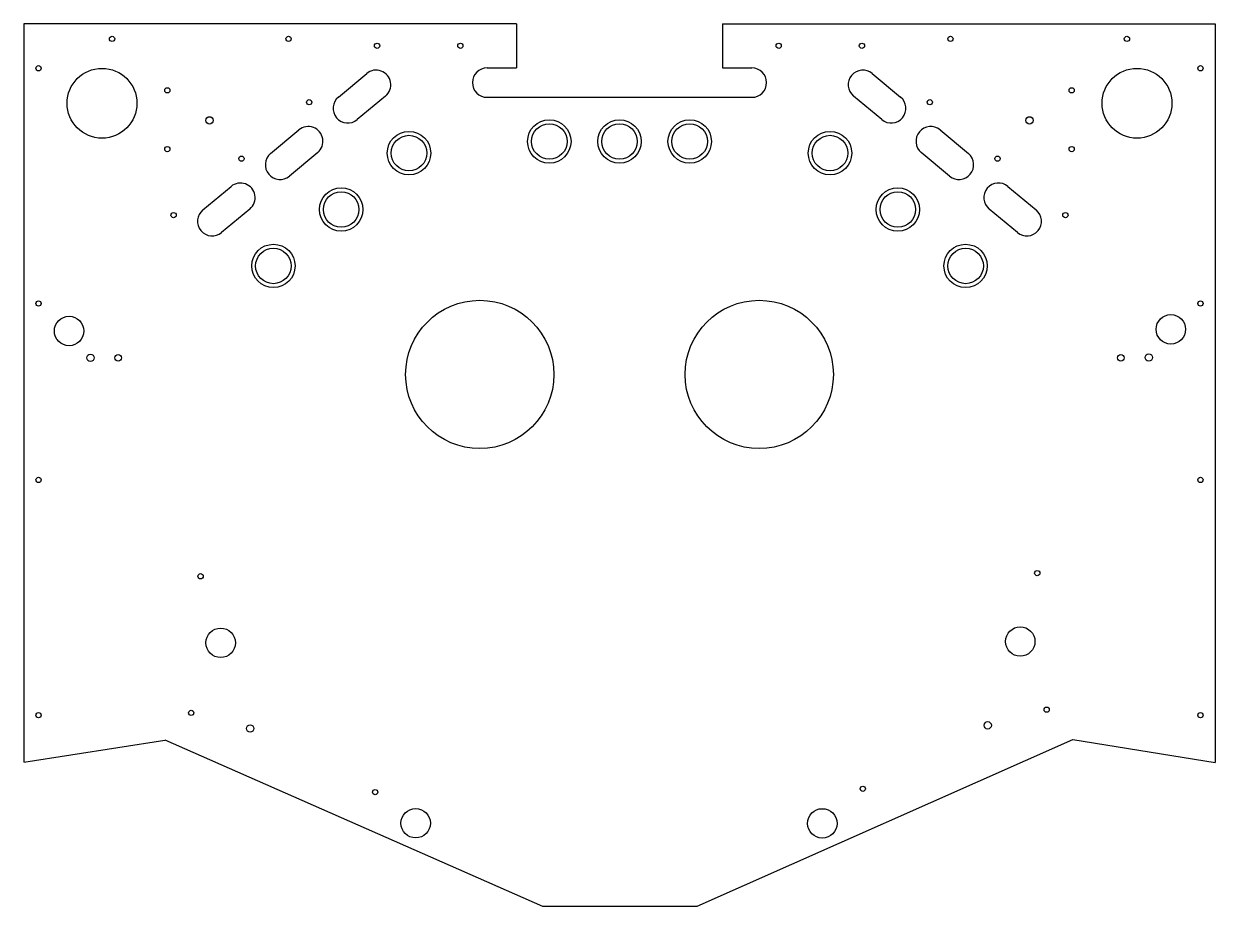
# Model space of a CAD drawing. Extents: x 0 to 20.2, y 28.7 to 43.8.
import ezdxf

# ---------------------------------------------------------------- set-up
doc = ezdxf.new("R2010")
doc.units = 0
doc.header["$LTSCALE"] = 5.24286
doc.header["$MEASUREMENT"] = 0
for name, color, linetype, true_color in [('DT500', 5, 'Continuous', 0x0000ff), ('MIRCO_250', 5, 'Continuous', 0x0000ff), ('MIRCO_500', 5, 'Continuous', 0x0000ff)]:
    doc.layers.add(name, color=color, linetype=linetype, true_color=true_color)

msp = doc.modelspace()

# ---------------------------------------------------------------- linework, layer by layer
at = {"layer": 'DT500', "linetype": 'Continuous'}
for p, q in [((0, 43.75), (0, 31.198)), ((8.375, 43.75), (0, 43.75)), ((8.375, 43.75), (8.375, 43)), ((11.875, 43.75), (11.875, 43)), ((11.875, 43.75), (20.25, 43.75)), ((20.25, 43.75), (20.25, 31.187)), ((7.875, 43), (8.375, 43)), ((11.875, 43), (12.375, 43)), ((5.348, 42.505), (5.828, 42.905)), ((14.422, 42.905), (14.902, 42.505)), ((6.148, 42.521), (5.667, 42.121)), ((7.875, 42.5), (12.375, 42.5)), ((14.583, 42.121), (14.102, 42.521)), ((4.195, 41.545), (4.675, 41.945)), ((15.575, 41.945), (16.055, 41.545)), ((4.995, 41.561), (4.515, 41.161)), ((15.735, 41.161), (15.255, 41.561)), ((3.042, 40.585), (3.522, 40.985)), ((16.728, 40.985), (17.208, 40.585)), ((3.842, 40.601), (3.362, 40.201)), ((16.888, 40.201), (16.408, 40.601)), ((0, 31.192), (2.395, 31.567)), ((2.395, 31.572), (8.814, 28.746)), ((11.444, 28.746), (17.832, 31.583)), ((17.832, 31.583), (20.25, 31.187)), ((8.814, 28.746), (11.444, 28.746))]:
    msp.add_line(p, q, dxfattribs=at)
for centre, radius in [((1.5, 43.494), 0.0445), ((4.5, 43.494), 0.0445), ((15.75, 43.494), 0.0445), ((18.75, 43.494), 0.0445), ((6.004, 43.377), 0.0445), ((7.42, 43.377), 0.0445), ((12.831, 43.377), 0.0445), ((14.246, 43.377), 0.0445), ((0.25, 42.994), 0.0445), ((1.329, 42.399), 0.594), ((18.921, 42.399), 0.594), ((20, 42.994), 0.0445), ((2.439, 42.619), 0.0445), ((17.811, 42.619), 0.0445), ((4.851, 42.417), 0.0445), ((15.399, 42.417), 0.0445), ((3.157, 42.108), 0.0625), ((17.093, 42.108), 0.0625), ((2.439, 41.619), 0.0445), ((17.811, 41.619), 0.0445), ((3.699, 41.457), 0.0445), ((16.551, 41.457), 0.0445), ((2.546, 40.497), 0.0445), ((17.704, 40.497), 0.0445), ((0.25, 38.994), 0.0445), ((7.75, 37.788), 1.26), ((12.5, 37.788), 1.26), ((20, 38.994), 0.0445), ((0.769, 38.527), 0.25), ((19.497, 38.555), 0.25), ((1.132, 38.07), 0.0625), ((1.603, 38.07), 0.0575), ((18.647, 38.07), 0.0575), ((19.121, 38.075), 0.0625), ((0.25, 35.994), 0.0445), ((20, 35.994), 0.0445), ((17.226, 34.41), 0.0445), ((3.005, 34.356), 0.0445), ((3.346, 33.224), 0.25), ((16.937, 33.246), 0.25), ((0.25, 31.994), 0.0445), ((2.845, 32.033), 0.0445), ((17.386, 32.087), 0.0445), ((20, 31.994), 0.0445), ((3.847, 31.767), 0.0625), ((16.384, 31.821), 0.0625), ((14.26, 30.742), 0.0445), ((5.972, 30.686), 0.0445), ((6.66, 30.156), 0.25), ((13.572, 30.154), 0.25)]:
    msp.add_circle(centre, radius, dxfattribs=at)
for centre, start, end in [((5.988, 42.713), 309.7828, 129.7828), ((7.875, 42.75), 90, 270), ((12.375, 42.75), 270, 90), ((14.262, 42.713), 50.2172, 230.2172), ((5.507, 42.313), 129.7828, 309.7828), ((14.743, 42.313), 230.2172, 50.2172), ((4.835, 41.753), 309.7828, 129.7828), ((15.415, 41.753), 50.2172, 230.2172), ((4.355, 41.353), 129.7828, 309.7828), ((15.895, 41.353), 230.2172, 50.2172), ((3.682, 40.793), 309.7828, 129.7828), ((16.568, 40.793), 50.2172, 230.2172), ((3.202, 40.393), 129.7828, 309.7828), ((17.048, 40.393), 230.2172, 50.2172)]:
    msp.add_arc(centre, 0.25, start, end, dxfattribs=at)
at = {"layer": 'MIRCO_250', "linetype": 'Continuous'}
for centre in [(6.547, 41.552), (8.932, 41.75), (10.125, 41.75), (11.318, 41.75), (13.703, 41.552), (5.395, 40.592), (14.855, 40.592), (4.242, 39.633), (16.008, 39.633)]:
    msp.add_circle(centre, 0.369, dxfattribs=at)
at = {"layer": 'MIRCO_500', "linetype": 'Continuous'}
for centre in [(8.932, 41.75), (10.125, 41.75), (11.318, 41.75), (6.547, 41.552), (13.703, 41.552), (5.395, 40.592), (14.855, 40.592), (4.242, 39.633), (16.008, 39.633)]:
    msp.add_circle(centre, 0.302, dxfattribs=at)

doc.saveas('drawing.dxf')
